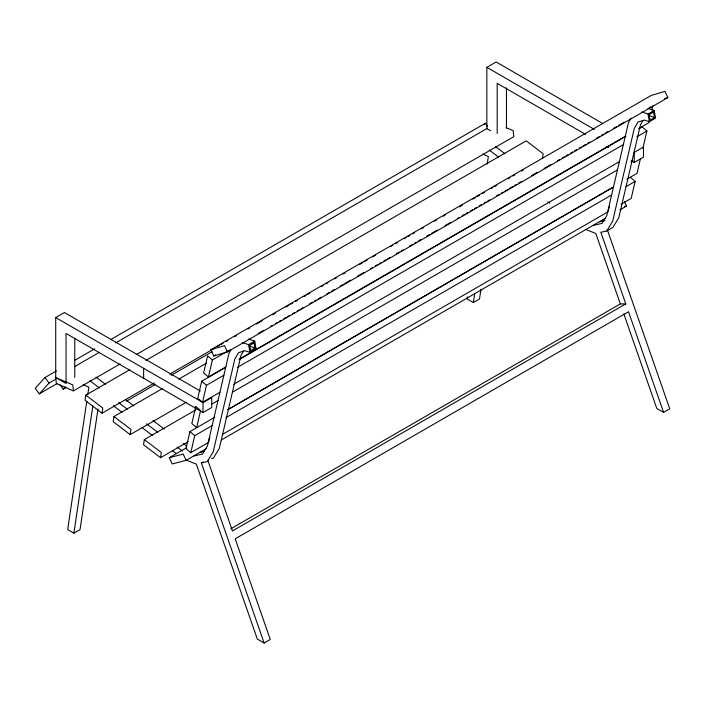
<?xml version="1.0" encoding="UTF-8"?>
<svg xmlns="http://www.w3.org/2000/svg" width="705" height="705" viewBox="0 0 705 705"><rect width="100%" height="100%" fill="white"/><g stroke="black" fill="none" stroke-linecap="round" stroke-linejoin="round"><path stroke-width="1.06" d="M143.635 378.25L143.635 368.318M203.022 402.608L211.729 397.585L211.729 407.516L203.022 412.54L203.022 402.608L55.713 317.558L55.713 377.519L56.321 383.511L73.399 390.905L120.106 363.939M129.649 369.808L85.799 395.126L85.032 400.29L102.022 413.209L154.457 382.938M86.777 401.286L67.662 529.587L73.884 533.174L80.026 529.631L98.013 408.882M87.746 394.765L88.883 387.151L83.269 384.771M73.884 533.174L92.84 405.913M102.022 413.209L102.798 408.045L85.799 395.126M162.582 388.464L113.963 416.532L113.197 421.696L130.187 434.624L186.428 402.15M130.187 434.624L130.954 429.46L113.963 416.532M195.787 409.887L144.313 439.612L143.547 444.776L160.537 457.695L188.182 441.735M160.537 457.695L161.304 452.531L144.313 439.612M467.45 296.779L467.124 298.955L473.346 302.551L479.497 298.999L480.951 289.209M487.208 164.133L488.345 156.528L482.74 154.148M473.346 302.551L474.641 293.844M542.586 157.902L543.202 153.778L526.212 140.859L145.856 360.449M214.743 417.281L189.953 431.592L185.979 448.636L190.764 452.707L208.398 442.529L209.834 437.549M225.529 367.446L201.7 381.202L197.726 398.237L202.511 402.317L219.916 392.271M190.764 452.707L194.739 435.664L212.143 425.617M202.511 402.317L206.486 385.274L223.89 375.227M212.381 359.955L207.605 355.884L203.63 372.927L208.416 376.999L212.381 359.955L229.539 350.05M231.099 349.636L229.028 353.187L207.385 446.062L202.529 454.011L193.99 455.994M630.367 177.325L635.152 181.397L631.178 198.431L621.105 204.256M640.501 158.449L637.02 173.359L626.948 179.176M642.925 148.041L646.899 131.007L642.114 126.935L639.25 128.583M649.323 120.599L648.82 122.723L638.748 128.548M651.799 109.945L652.795 105.688M608.124 210.971L607.86 211.905L222.886 434.165M608.433 209.923L609.34 206.776M243.63 350.914L240.987 355.443L219.325 448.354L213.439 458.021L211.465 458.479M631.081 118.123L628.49 122.555L606.846 215.43L602 223.379L593.451 225.371M643.092 120.291L640.448 124.811L618.796 217.73L612.901 227.398L606.758 230.94L600.836 232.315L625.784 303.881L232.465 530.962L207.878 460.435M606.758 230.94L612.645 221.273L634.306 128.363L637.999 122.027L644.449 120.088L649.375 121.701L655.527 118.149L654.222 110.465L647.965 108.42M56.418 370.918L44.979 377.519L35.25 388.288L39.304 393.839L57.413 383.388M39.304 393.839L49.033 383.071L55.713 379.219M60.057 384.824L63.221 389.16L65.362 386.798M484 124.794L485.392 123.252L487.71 126.424M490.61 130.778L486.847 128.61L486.847 67.336L496.126 61.978L602.616 123.463M55.713 317.558L64.411 312.535L200.326 391.002M74.536 360.458L94.549 348.904M110.755 339.546L485.392 123.252M74.774 366.512L99.564 352.209M115.77 342.85L487.543 128.204M63.221 389.16L65.856 387.635M136.312 354.58L513.804 136.638L513.196 130.645L506.164 127.605M210.795 349.733L651.209 95.466L664.912 91.35L667.882 97.59L227.468 351.865L213.774 355.972L210.795 349.733L224.498 345.626L227.468 351.865M169.702 374.135L213.553 348.816M217.369 346.613L219.273 345.512M221.185 344.41L223.088 343.309M225.952 341.661L227.856 340.559M234.527 336.708L236.439 335.606M247.878 329.006L249.781 327.904M256.453 324.053L262.172 320.749M272.659 314.694L275.523 313.038M286.01 306.983L288.865 305.336M290.768 304.234L292.681 303.132M295.536 301.484L297.448 300.383M304.119 296.532L306.023 295.43M307.935 294.329L309.839 293.227M321.277 286.627L323.181 285.525M326.045 283.868L327.948 282.775M334.619 278.916L336.532 277.814M343.203 273.963L345.106 272.861M359.409 264.613L362.264 262.956M364.177 261.855L367.032 260.207M372.751 256.902L375.615 255.254M390.87 246.45L392.773 245.349M395.628 243.692L397.541 242.59M404.212 238.739L406.115 237.638M408.028 236.536L409.931 235.444M412.795 233.787L414.699 232.685M421.37 228.834L423.273 227.733M434.721 221.132L436.624 220.03M443.295 216.179L445.199 215.078M459.501 206.821L462.365 205.173M472.843 199.118L475.708 197.462M477.611 196.36L479.523 195.267M482.379 193.611L484.282 192.509M490.962 188.658L492.865 187.556M494.769 186.455L496.681 185.353M508.12 178.753L510.023 177.651M512.887 176.003L514.791 174.902M521.462 171.051L523.374 169.949M126.477 401.154L155.047 384.657M171.244 375.307L212.196 351.663M213.774 355.972L215.677 354.871M178.788 379.114L206.433 363.154M258.145 333.536L263.864 330.24M270.535 326.38L272.438 325.287M275.302 323.63L277.206 322.529M279.11 321.427L281.022 320.326M283.877 318.678L285.789 317.576M287.693 316.474L289.596 315.373M292.46 313.725L294.364 312.623M297.228 310.976L299.132 309.874M301.035 308.772L302.947 307.671M309.618 303.82L312.474 302.172M314.386 301.07L316.289 299.969M318.202 298.867L321.057 297.21M326.776 293.914L329.64 292.258M331.544 291.156L334.399 289.508M340.118 286.204L342.982 284.556M344.886 283.454L350.605 280.149M357.285 276.298L363.956 272.447M370.627 268.596L372.531 267.495M375.395 265.847L377.298 264.745M379.211 263.644L381.114 262.542M383.969 260.894L385.882 259.793M387.785 258.691L389.689 257.589M396.369 253.738L399.224 252.082M401.136 250.98L403.04 249.887M409.711 246.027L412.575 244.379M414.478 243.278L416.382 242.176M418.294 241.075L421.149 239.427M426.869 236.122L429.733 234.474M431.636 233.373L437.356 230.068M444.978 225.67L450.707 222.366M457.378 218.515L459.281 217.413M462.145 215.756L464.049 214.664M465.952 213.562L467.864 212.461M470.72 210.804L472.623 209.702M474.536 208.609L476.439 207.508M479.303 205.851L481.207 204.75M484.071 203.102L485.974 202M487.878 200.899L489.79 199.797M496.461 195.946L499.316 194.298M501.229 193.196L503.132 192.095M505.036 190.993L507.9 189.345M509.803 188.244L512.667 186.587M514.571 185.494L516.474 184.393M518.386 183.291L521.242 181.634M531.729 175.58L537.448 172.284M544.119 168.424L550.799 164.573M557.47 160.722L559.373 159.621M562.237 157.973L564.141 156.871M566.045 155.77L567.957 154.668M570.812 153.02L572.724 151.919M574.628 150.817L576.531 149.716M579.395 148.068L581.299 146.966M583.211 145.864L586.066 144.217M587.97 143.115L589.882 142.013M596.553 138.162L599.409 136.506M601.321 135.404L603.224 134.303M605.128 133.201L607.992 131.553M613.711 128.248L616.575 126.6M618.479 125.499L624.198 122.194M648.979 107.891L650.891 106.79M242.353 342.595L248.609 344.639L254.752 341.097L256.056 348.781L249.914 352.333L244.987 350.72L238.537 352.659L234.844 358.995L213.183 451.905L207.288 461.572L201.374 462.947L264.137 643.022L270.288 639.47L235.197 538.814L628.516 311.733L663.608 412.39L669.75 408.847L607.349 229.804M641.823 111.972L648.071 114.016L654.222 110.465M653.544 112.042L649.12 114.598L650.063 120.123L654.478 117.568L653.544 112.042L650.68 113.082M253.976 342.903L249.808 345.309L250.689 350.526L254.866 348.111L253.976 342.903L252.099 343.529M208.416 376.999L225.811 366.952M239.577 359.004L625.282 136.321M238.88 359.735L625.908 136.285M237.647 367.279L623.352 144.604M636.827 136.823L646.899 131.007M233.681 384.322L619.378 161.639M211.571 404.247L217.986 400.546M232.703 392.05L617.448 169.914M630.922 162.141L632.755 161.084M634.236 162.467L643.506 157.118L643.506 147.072L634.236 152.421L634.236 162.467L631.38 160.819M227.777 409.64L613.482 186.957M228.085 409.579L613.209 187.23M225.908 417.677L611.605 194.994M625.996 186.684L635.152 181.397M206.116 448.768L186.102 460.33L172.179 463.969L169.288 457.704L186.446 447.798M221.37 439.964L605.542 218.162M619.836 209.914L626.516 206.054L624.445 201.586M201.374 462.947L203.128 461.934M230.843 528.785L620.347 303.899L625.784 303.881M664.718 98.541L667.882 97.59M624.524 206.583L626.516 206.054M169.288 457.704L183.212 454.064L186.102 460.33M599.602 221.819L604.943 220.577M200.132 452.451L204.406 451.456M248.504 339.052L254.752 341.097M585.696 229.442L595.804 233.487L620.347 303.899M186.235 460.074L196.343 464.119L257.334 639.091L264.137 643.022M249.27 345.855L254.866 348.111M648.776 115.25L654.478 117.568M486.847 67.336L594.297 129.368M585.696 134.444L497.184 83.34L497.184 133.483M606.635 146.534L608.538 147.636M663.608 412.39L656.796 408.459L623.81 313.831M203.022 412.54L66.041 333.456L66.041 383.485L55.713 377.519L72.791 384.921L73.399 390.905M495.439 146.517L505.036 153.813M489.279 150.05L498.743 157.25M547.988 201.868L549.715 203.181M95.959 377.131L105.424 384.331M125.278 399.418L133.941 406.001M152.994 420.488L164.247 429.045M183.3 443.533L186.763 446.159M89.826 380.691L99.431 387.988M118.634 402.59L127.358 409.226M146.561 423.82L157.902 432.447M177.105 447.04L182.339 451.024M113.302 405.719L122.035 412.363M142.137 427.635L152.615 435.611M172.716 450.892L176.215 453.544M201.7 381.202L206.486 385.274M189.953 431.592L194.739 435.664M44.979 377.519L49.033 383.071M648.071 114.016L649.375 121.701M248.609 344.639L249.914 352.333M506.454 87.799L506.454 128.125M74.748 338.215L74.748 377.378M195.796 406.521L191.831 423.555L196.607 427.627L200.581 410.592L195.796 406.521"/></g></svg>
